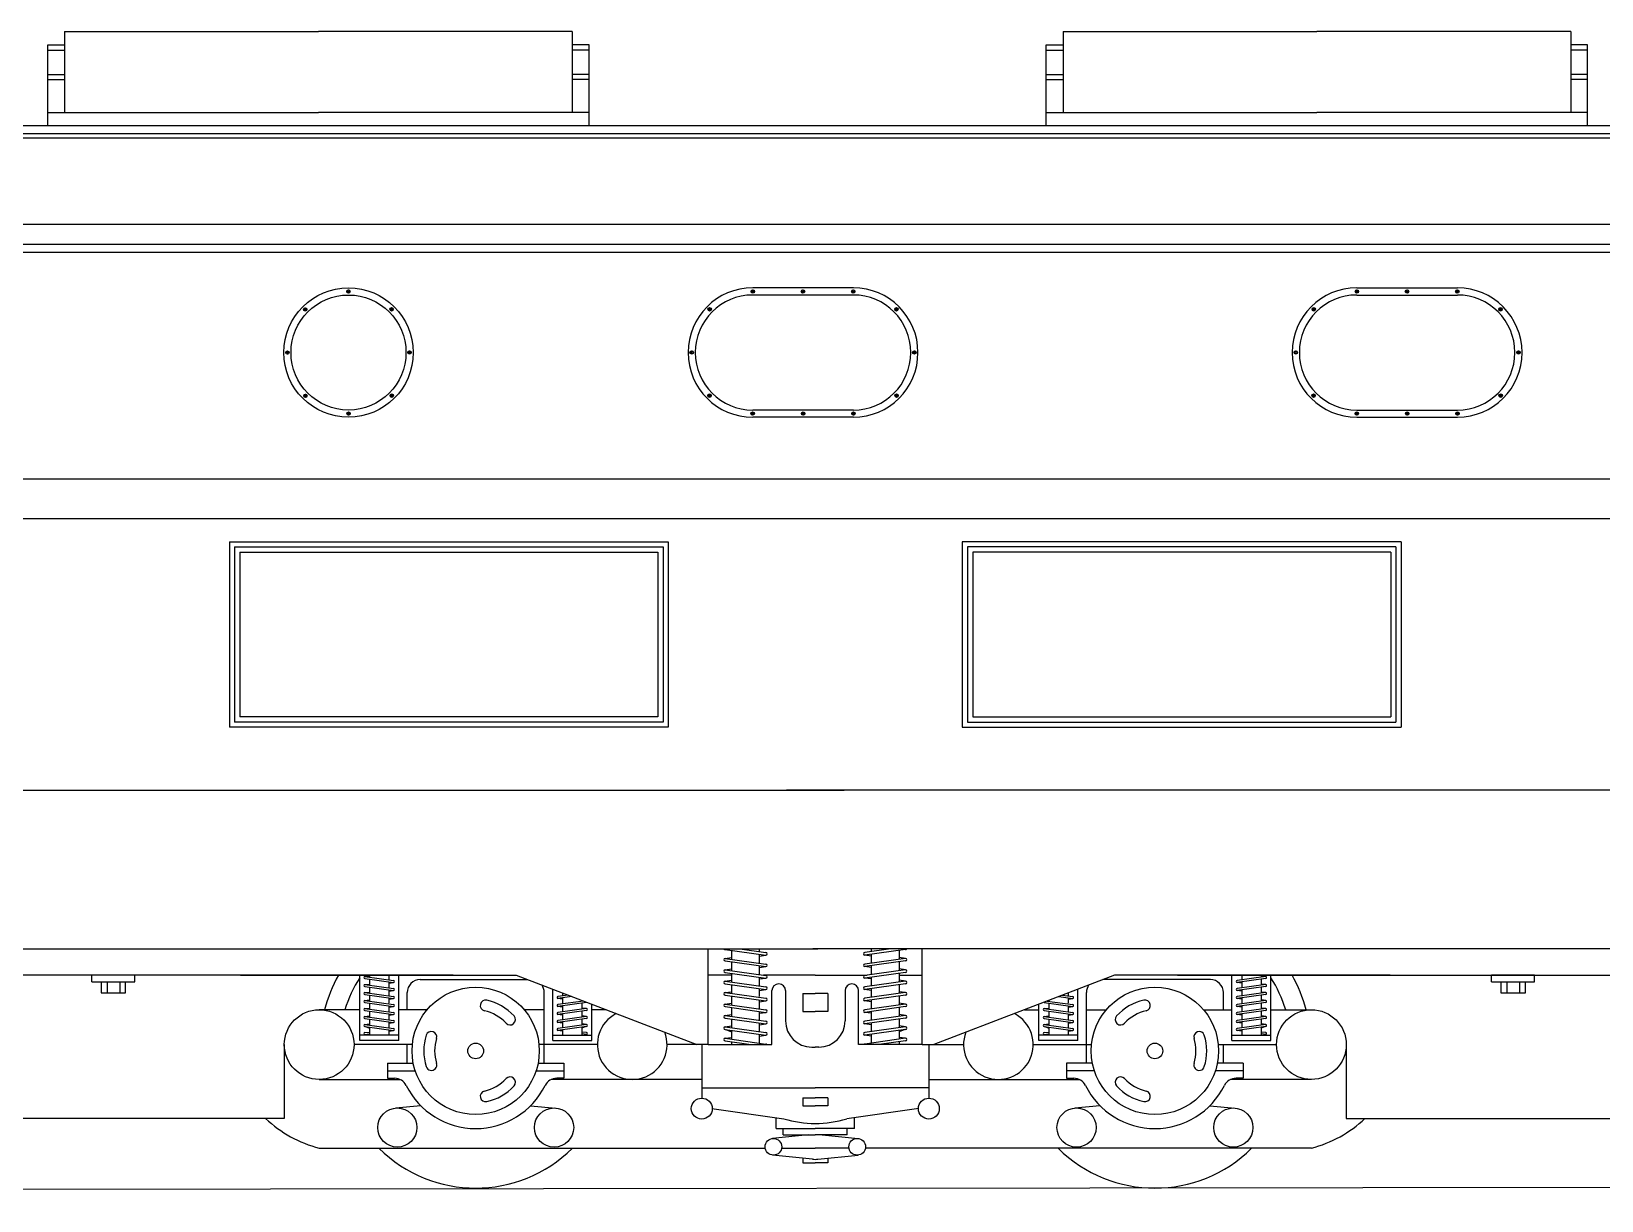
# Model space of a CAD drawing. Header units: millimetres. Extents: x 0 to 57649, y 0 to 15748.
# Drawn here: x 22431 to 26019, y 8422 to 11092 of the extents above; entities that cross this region are included whole.
import ezdxf

# ---------------------------------------------------------------- set-up
doc = ezdxf.new("R2010")
doc.units = ezdxf.units.MM
doc.layers.add('cienka', color=1, linetype='Continuous')
doc.layers.add('najciensza', color=254, linetype='Continuous')

msp = doc.modelspace()

# ---------------------------------------------------------------- linework, layer by layer
at = {"layer": 'cienka', "linetype": 'Continuous'}
msp.add_line((1499.5, 8421.9), (56770.6, 8490.9), dxfattribs=at)
at = {"layer": 'najciensza'}
for p, q in [((22507.3, 11091.5), (23087.2, 11091.5)), ((22507.3, 11091.5), (22507.3, 10906.3)), ((23667, 11091.5), (23087.2, 11091.5)), ((23667, 11091.5), (23667, 10906.3)), ((24788.5, 11091.5), (25368.4, 11091.5)), ((24788.5, 11091.5), (24788.5, 10906.3)), ((25948.2, 11091.5), (25368.4, 11091.5)), ((25948.2, 11091.5), (25948.2, 10906.3)), ((22468.8, 11060.6), (22507.3, 11060.6)), ((22468.8, 10876.5), (22468.8, 11060.6)), ((22468.8, 11048.7), (22507.3, 11048.7)), ((23705.5, 11060.6), (23667, 11060.6)), ((23705.5, 11048.7), (23667, 11048.7)), ((23705.5, 10876.5), (23705.5, 11060.6)), ((24750, 11060.6), (24788.5, 11060.6)), ((24750, 10876.5), (24750, 11060.6)), ((24750, 11048.7), (24788.5, 11048.7)), ((25986.7, 11060.6), (25948.2, 11060.6)), ((25986.7, 11048.7), (25948.2, 11048.7)), ((25986.7, 10876.5), (25986.7, 11060.6)), ((22468.8, 10993.4), (22507.3, 10993.4)), ((22468.8, 10981.4), (22507.3, 10981.4)), ((23705.5, 10993.4), (23667, 10993.4)), ((23705.5, 10981.4), (23667, 10981.4)), ((24750, 10993.4), (24788.5, 10993.4)), ((24750, 10981.4), (24788.5, 10981.4)), ((25986.7, 10993.4), (25948.2, 10993.4)), ((25986.7, 10981.4), (25948.2, 10981.4)), ((22468.8, 10906.3), (23087.2, 10906.3)), ((23705.5, 10906.3), (23087.2, 10906.3)), ((24750, 10906.3), (25368.4, 10906.3)), ((25986.7, 10906.3), (25368.4, 10906.3)), ((19560.4, 10876.5), (28895.1, 10876.5)), ((19507.7, 10848.4), (28947.8, 10848.4)), ((19561.5, 10858.6), (28894, 10858.6)), ((20579.4, 10651.5), (27876.1, 10651.5)), ((20617.9, 10587.7), (27837.6, 10587.7)), ((20625.3, 10605.6), (27830.2, 10605.6)), ((23154.2, 10498.6), (23155.7, 10499.4)), ((23154.2, 10496.9), (23154.2, 10498.6)), ((23155.7, 10496.1), (23154.2, 10496.9)), ((23155.7, 10499.4), (23157.1, 10498.6)), ((23157.1, 10496.9), (23155.7, 10496.1)), ((23157.1, 10498.6), (23157.1, 10496.9)), ((24079.6, 10499.4), (24078.1, 10498.6)), ((24078.1, 10498.6), (24078.1, 10496.9)), ((24078.1, 10496.9), (24079.6, 10496.1)), ((24309.2, 10506), (24079.4, 10506)), ((24309.2, 10489.6), (24079.4, 10489.6)), ((24081, 10498.6), (24079.6, 10499.4)), ((24079.6, 10496.1), (24081, 10496.9)), ((24081, 10496.9), (24081, 10498.6)), ((24192.6, 10498.6), (24194.1, 10499.4)), ((24192.6, 10496.9), (24192.6, 10498.6)), ((24194.1, 10496.1), (24192.6, 10496.9)), ((24194.1, 10499.4), (24195.5, 10498.6)), ((24195.5, 10496.9), (24194.1, 10496.1)), ((24195.5, 10498.6), (24195.5, 10496.9)), ((24307.5, 10498.6), (24308.9, 10499.4)), ((24307.5, 10496.9), (24307.5, 10498.6)), ((24308.9, 10496.1), (24307.5, 10496.9)), ((24308.9, 10499.4), (24310.4, 10498.6)), ((24310.4, 10496.9), (24308.9, 10496.1)), ((24310.4, 10498.6), (24310.4, 10496.9)), ((25459.6, 10499.4), (25458.2, 10498.6)), ((25458.2, 10498.6), (25458.2, 10496.9)), ((25458.2, 10496.9), (25459.6, 10496.1)), ((25459.4, 10506), (25689.2, 10506)), ((25459.4, 10489.6), (25689.2, 10489.6)), ((25461.1, 10498.6), (25459.6, 10499.4)), ((25459.6, 10496.1), (25461.1, 10496.9)), ((25461.1, 10496.9), (25461.1, 10498.6)), ((25572.7, 10498.6), (25574.1, 10499.4)), ((25572.7, 10496.9), (25572.7, 10498.6)), ((25574.1, 10496.1), (25572.7, 10496.9)), ((25574.1, 10499.4), (25575.6, 10498.6)), ((25575.6, 10496.9), (25574.1, 10496.1)), ((25575.6, 10498.6), (25575.6, 10496.9)), ((25687.5, 10498.6), (25689, 10499.4)), ((25687.5, 10496.9), (25687.5, 10498.6)), ((25689, 10496.1), (25687.5, 10496.9)), ((25689, 10499.4), (25690.4, 10498.6)), ((25690.4, 10496.9), (25689, 10496.1)), ((25690.4, 10498.6), (25690.4, 10496.9)), ((23055.5, 10456.3), (23055.9, 10457.9)), ((23056.7, 10455.1), (23055.5, 10456.3)), ((23055.9, 10457.9), (23057.5, 10458.4)), ((23058.3, 10455.6), (23056.7, 10455.1)), ((23057.5, 10458.4), (23058.7, 10457.2)), ((23058.7, 10457.2), (23058.3, 10455.6)), ((23252.7, 10457.5), (23253.9, 10458.7)), ((23253.2, 10455.9), (23252.7, 10457.5)), ((23254.8, 10455.4), (23253.2, 10455.9)), ((23253.9, 10458.7), (23255.5, 10458.2)), ((23256, 10456.6), (23254.8, 10455.4)), ((23255.5, 10458.2), (23256, 10456.6)), ((23979.7, 10458.2), (23979.3, 10456.6)), ((23979.3, 10456.6), (23980.5, 10455.4)), ((23981.3, 10458.7), (23979.7, 10458.2)), ((23980.5, 10455.4), (23982.1, 10455.9)), ((23982.5, 10457.5), (23981.3, 10458.7)), ((23982.1, 10455.9), (23982.5, 10457.5)), ((24406, 10457.5), (24407.2, 10458.7)), ((24406.5, 10455.9), (24406, 10457.5)), ((24408.1, 10455.4), (24406.5, 10455.9)), ((24407.2, 10458.7), (24408.8, 10458.2)), ((24409.3, 10456.6), (24408.1, 10455.4)), ((24408.8, 10458.2), (24409.3, 10456.6)), ((25359.8, 10458.2), (25359.3, 10456.6)), ((25359.3, 10456.6), (25360.5, 10455.4)), ((25361.4, 10458.7), (25359.8, 10458.2)), ((25360.5, 10455.4), (25362.1, 10455.9)), ((25362.6, 10457.5), (25361.4, 10458.7)), ((25362.1, 10455.9), (25362.6, 10457.5)), ((25786.1, 10457.5), (25787.3, 10458.7)), ((25786.5, 10455.9), (25786.1, 10457.5)), ((25788.1, 10455.4), (25786.5, 10455.9)), ((25787.3, 10458.7), (25788.9, 10458.2)), ((25789.3, 10456.6), (25788.1, 10455.4)), ((25788.9, 10458.2), (25789.3, 10456.6)), ((23014.7, 10358.1), (23015.5, 10359.5)), ((23015.5, 10356.6), (23014.7, 10358.1)), ((23015.5, 10359.5), (23017.2, 10359.5)), ((23017.2, 10356.6), (23015.5, 10356.6)), ((23017.2, 10359.5), (23018.1, 10358.1)), ((23018.1, 10358.1), (23017.2, 10356.6)), ((23293.7, 10358.5), (23294.5, 10359.9)), ((23294.5, 10357), (23293.7, 10358.5)), ((23294.5, 10359.9), (23296.2, 10359.9)), ((23296.2, 10357), (23294.5, 10357)), ((23296.2, 10359.9), (23297, 10358.5)), ((23297, 10358.5), (23296.2, 10357)), ((23939.1, 10359.9), (23938.2, 10358.5)), ((23938.2, 10358.5), (23939.1, 10357)), ((23940.7, 10359.9), (23939.1, 10359.9)), ((23939.1, 10357), (23940.7, 10357)), ((23941.6, 10358.5), (23940.7, 10359.9)), ((23940.7, 10357), (23941.6, 10358.5)), ((24447, 10358.5), (24447.8, 10359.9)), ((24447.8, 10357), (24447, 10358.5)), ((24447.8, 10359.9), (24449.5, 10359.9)), ((24449.5, 10357), (24447.8, 10357)), ((24449.5, 10359.9), (24450.3, 10358.5)), ((24450.3, 10358.5), (24449.5, 10357)), ((25319.1, 10359.9), (25318.3, 10358.5)), ((25318.3, 10358.5), (25319.1, 10357)), ((25320.8, 10359.9), (25319.1, 10359.9)), ((25319.1, 10357), (25320.8, 10357)), ((25321.6, 10358.5), (25320.8, 10359.9)), ((25320.8, 10357), (25321.6, 10358.5)), ((25827, 10358.5), (25827.9, 10359.9)), ((25827.9, 10357), (25827, 10358.5)), ((25827.9, 10359.9), (25829.5, 10359.9)), ((25829.5, 10357), (25827.9, 10357)), ((25829.5, 10359.9), (25830.4, 10358.5)), ((25830.4, 10358.5), (25829.5, 10357)), ((23055.8, 10259.9), (23056.9, 10261.1)), ((23056.2, 10258.3), (23055.8, 10259.9)), ((23056.9, 10261.1), (23058.6, 10260.7)), ((23059, 10259.1), (23057.8, 10257.9)), ((23058.6, 10260.7), (23059, 10259.1)), ((23253, 10259.4), (23253.5, 10261)), ((23254.2, 10258.2), (23253, 10259.4)), ((23253.5, 10261), (23255.1, 10261.4)), ((23255.1, 10261.4), (23256.3, 10260.2)), ((23256.3, 10260.2), (23255.8, 10258.6)), ((23980.2, 10261.4), (23979, 10260.2)), ((23979, 10260.2), (23979.4, 10258.6)), ((23981.8, 10261), (23980.2, 10261.4)), ((23981, 10258.2), (23982.2, 10259.4)), ((23982.2, 10259.4), (23981.8, 10261)), ((24406.3, 10259.4), (24406.7, 10261)), ((24407.5, 10258.2), (24406.3, 10259.4)), ((24406.7, 10261), (24408.4, 10261.4)), ((24408.4, 10261.4), (24409.5, 10260.2)), ((24409.5, 10260.2), (24409.1, 10258.6)), ((25360.2, 10261.4), (25359, 10260.2)), ((25359, 10260.2), (25359.5, 10258.6)), ((25361.8, 10261), (25360.2, 10261.4)), ((25361.1, 10258.2), (25362.3, 10259.4)), ((25362.3, 10259.4), (25361.8, 10261)), ((25786.4, 10259.4), (25786.8, 10261)), ((25787.5, 10258.2), (25786.4, 10259.4)), ((25786.8, 10261), (25788.4, 10261.4)), ((25788.4, 10261.4), (25789.6, 10260.2)), ((25789.6, 10260.2), (25789.2, 10258.6)), ((23057.8, 10257.9), (23056.2, 10258.3)), ((23255.8, 10258.6), (23254.2, 10258.2)), ((23979.4, 10258.6), (23981, 10258.2)), ((24309.2, 10227), (24079.4, 10227)), ((24409.1, 10258.6), (24407.5, 10258.2)), ((25359.5, 10258.6), (25361.1, 10258.2)), ((25459.4, 10227), (25689.2, 10227)), ((25789.2, 10258.6), (25787.5, 10258.2)), ((23154.6, 10219.6), (23156.1, 10220.5)), ((23154.6, 10217.9), (23154.6, 10219.6)), ((23156.1, 10217.1), (23154.6, 10217.9)), ((23156.1, 10220.5), (23157.5, 10219.6)), ((23157.5, 10217.9), (23156.1, 10217.1)), ((23157.5, 10219.6), (23157.5, 10217.9)), ((24079.2, 10220.5), (24077.7, 10219.6)), ((24077.7, 10219.6), (24077.7, 10217.9)), ((24077.7, 10217.9), (24079.2, 10217.1)), ((24080.6, 10219.6), (24079.2, 10220.5)), ((24079.2, 10217.1), (24080.6, 10217.9)), ((24309.2, 10210.6), (24079.4, 10210.6)), ((24080.6, 10217.9), (24080.6, 10219.6)), ((24193, 10219.6), (24194.5, 10220.5)), ((24193, 10217.9), (24193, 10219.6)), ((24194.5, 10217.1), (24193, 10217.9)), ((24194.5, 10220.5), (24195.9, 10219.6)), ((24195.9, 10217.9), (24194.5, 10217.1)), ((24195.9, 10219.6), (24195.9, 10217.9)), ((24307.9, 10219.6), (24309.4, 10220.5)), ((24307.9, 10217.9), (24307.9, 10219.6)), ((24309.4, 10217.1), (24307.9, 10217.9)), ((24309.4, 10220.5), (24310.8, 10219.6)), ((24310.8, 10217.9), (24309.4, 10217.1)), ((24310.8, 10219.6), (24310.8, 10217.9)), ((25459.2, 10220.5), (25457.8, 10219.6)), ((25457.8, 10219.6), (25457.8, 10217.9)), ((25457.8, 10217.9), (25459.2, 10217.1)), ((25460.7, 10219.6), (25459.2, 10220.5)), ((25459.2, 10217.1), (25460.7, 10217.9)), ((25459.4, 10210.6), (25689.2, 10210.6)), ((25460.7, 10217.9), (25460.7, 10219.6)), ((25573.1, 10219.6), (25574.5, 10220.5)), ((25573.1, 10217.9), (25573.1, 10219.6)), ((25574.5, 10217.1), (25573.1, 10217.9)), ((25574.5, 10220.5), (25576, 10219.6)), ((25576, 10217.9), (25574.5, 10217.1)), ((25576, 10219.6), (25576, 10217.9)), ((25688, 10219.6), (25689.4, 10220.5)), ((25688, 10217.9), (25688, 10219.6)), ((25689.4, 10217.1), (25688, 10217.9)), ((25689.4, 10220.5), (25690.9, 10219.6)), ((25690.9, 10217.9), (25689.4, 10217.1)), ((25690.9, 10219.6), (25690.9, 10217.9)), ((20961.3, 10069.9), (27483.3, 10069.9)), ((20994.7, 9979.3), (27449.9, 9979.3)), ((22883.9, 9926.4), (23886.5, 9926.4)), ((22883.9, 9926.4), (22883.9, 9502.5)), ((23886.5, 9926.4), (23886.5, 9502.5)), ((25560.7, 9926.4), (24558, 9926.4)), ((24558, 9926.4), (24558, 9502.5)), ((25560.7, 9926.4), (25560.7, 9502.5)), ((23886.5, 9502.5), (22883.9, 9502.5)), ((24558, 9502.5), (25560.7, 9502.5)), ((19938.4, 9359), (24288.2, 9359)), ((28506.2, 9359), (24156.4, 9359)), ((20387.8, 8996.4), (24227.8, 8996.4)), ((23977.9, 8778.1), (23977.9, 8996.4)), ((24016, 8995.1), (24109.2, 8982.1)), ((24016, 8975), (24030.9, 8977.1)), ((24016, 8975), (24109.2, 8962)), ((24016, 8969.1), (24109.2, 8956)), ((24030.9, 8993.1), (24030.9, 8972.9)), ((24050, 8996.4), (24109.2, 8988.1)), ((24094.4, 8996.4), (24094.4, 8990.1)), ((24094.4, 8984.2), (24094.4, 8964.1)), ((24094.4, 8980), (24109.2, 8982.1)), ((28519, 8996.4), (24216.8, 8996.4)), ((24394.5, 8996.4), (24335.3, 8988.1)), ((24428.6, 8995.1), (24335.3, 8982.1)), ((24350.1, 8980), (24335.3, 8982.1)), ((24428.6, 8975), (24335.3, 8962)), ((24428.6, 8969.1), (24335.3, 8956)), ((24350.1, 8996.4), (24350.1, 8990.1)), ((24350.1, 8984.2), (24350.1, 8964.1)), ((24413.7, 8993.1), (24413.7, 8972.9)), ((24428.6, 8975), (24413.7, 8977.1)), ((24466.7, 8778.1), (24466.7, 8996.4)), ((23395, 8936.7), (21744.2, 8936.7)), ((22668, 8936.7), (22569.7, 8936.7)), ((22569.7, 8921.5), (22569.7, 8936.7)), ((22668, 8921.5), (22668, 8936.7)), ((22909.3, 8936.7), (23538.8, 8936.7)), ((23181.5, 8787.3), (23181.5, 8936.7)), ((23193.3, 8933.2), (23203.7, 8934.7)), ((23193.3, 8933.2), (23258.6, 8924.1)), ((23203.7, 8936.7), (23203.7, 8931.7)), ((23248.2, 8936.7), (23248.2, 8925.5)), ((23270.5, 8787.3), (23270.5, 8936.7)), ((23538.8, 8936.7), (23951.6, 8778.1)), ((24030.9, 8936.7), (23977.9, 8936.7)), ((24016, 8948.9), (24030.9, 8951)), ((24016, 8948.9), (24109.2, 8935.9)), ((24016, 8943), (24109.2, 8929.9)), ((24030.9, 8967), (24030.9, 8946.9)), ((24030.9, 8940.9), (24030.9, 8920.8)), ((24094.4, 8958.1), (24094.4, 8938)), ((24094.4, 8954), (24109.2, 8956)), ((24094.4, 8932), (24094.4, 8911.9)), ((24222.3, 8936.7), (24103.8, 8936.7)), ((24222.3, 8936.7), (24340.8, 8936.7)), ((24350.1, 8954), (24335.3, 8956)), ((24428.6, 8948.9), (24335.3, 8935.9)), ((24428.6, 8943), (24335.3, 8929.9)), ((24350.1, 8958.1), (24350.1, 8938)), ((24350.1, 8932), (24350.1, 8911.9)), ((24413.7, 8967), (24413.7, 8946.9)), ((24428.6, 8948.9), (24413.7, 8951)), ((24413.7, 8940.9), (24413.7, 8920.8)), ((24413.7, 8936.7), (24466.7, 8936.7)), ((24905.8, 8936.7), (24493, 8778.1)), ((25535.3, 8936.7), (24905.8, 8936.7)), ((25049.6, 8936.7), (26700.4, 8936.7)), ((25174.1, 8787.3), (25174.1, 8936.7)), ((25251.3, 8933.2), (25186, 8924.1)), ((25196.4, 8936.7), (25196.4, 8925.5)), ((25240.8, 8936.7), (25240.8, 8931.7)), ((25251.3, 8933.2), (25240.8, 8934.7)), ((25263.1, 8787.3), (25263.1, 8936.7)), ((25865.6, 8936.7), (25767.2, 8936.7)), ((25767.2, 8921.5), (25767.2, 8936.7)), ((25865.6, 8921.5), (25865.6, 8936.7)), ((22569.7, 8921.5), (22668, 8921.5)), ((22590.8, 8921.5), (22590.8, 8895.9)), ((22604.4, 8921.5), (22604.4, 8895.9)), ((22633.3, 8921.5), (22633.3, 8895.9)), ((22646.8, 8895.9), (22646.8, 8921.5)), ((23193.3, 8929), (23258.6, 8919.9)), ((23193.3, 8914.9), (23203.7, 8916.4)), ((23193.3, 8914.9), (23258.6, 8905.8)), ((23193.3, 8910.8), (23258.6, 8901.6)), ((23193.3, 8896.7), (23203.7, 8898.1)), ((23193.3, 8896.7), (23258.6, 8887.5)), ((23203.7, 8927.6), (23203.7, 8913.5)), ((23203.7, 8909.3), (23203.7, 8895.2)), ((23248.2, 8921.3), (23248.2, 8907.3)), ((23248.2, 8918.4), (23258.6, 8919.9)), ((23248.2, 8903.1), (23248.2, 8889)), ((23248.2, 8900.2), (23258.6, 8901.6)), ((23289.9, 8857.7), (23289.9, 8896.7)), ((23319.7, 8926.5), (23565.2, 8926.5)), ((23603, 8735.9), (23603, 8896.7)), ((23622.4, 8787.3), (23622.4, 8904.5)), ((23644.6, 8896), (23644.6, 8889)), ((24016, 8922.9), (24030.9, 8924.9)), ((24016, 8922.9), (24109.2, 8909.8)), ((24016, 8916.9), (24109.2, 8903.9)), ((24016, 8896.8), (24030.9, 8898.9)), ((24016, 8896.8), (24109.2, 8883.7)), ((24030.9, 8914.8), (24030.9, 8894.7)), ((24094.4, 8927.9), (24109.2, 8929.9)), ((24094.4, 8905.9), (24094.4, 8888)), ((24094.4, 8901.8), (24109.2, 8903.9)), ((24123.2, 8778.1), (24123.2, 8901.2)), ((24154.3, 8901.2), (24154.3, 8832.1)), ((24290.3, 8901.2), (24290.3, 8832.1)), ((24321.3, 8778.1), (24321.3, 8901.2)), ((24350.1, 8927.9), (24335.3, 8929.9)), ((24428.6, 8922.9), (24335.3, 8909.8)), ((24428.6, 8916.9), (24335.3, 8903.9)), ((24350.1, 8901.8), (24335.3, 8903.9)), ((24428.6, 8896.8), (24335.3, 8883.7)), ((24350.1, 8905.9), (24350.1, 8888)), ((24428.6, 8922.9), (24413.7, 8924.9)), ((24413.7, 8914.8), (24413.7, 8894.7)), ((24428.6, 8896.8), (24413.7, 8898.9)), ((24799.9, 8896), (24799.9, 8889)), ((24822.2, 8787.3), (24822.2, 8904.5)), ((24841.6, 8735.9), (24841.6, 8896.7)), ((25124.8, 8926.5), (24879.4, 8926.5)), ((25154.7, 8857.7), (25154.7, 8896.7)), ((25251.3, 8929), (25186, 8919.9)), ((25196.4, 8918.4), (25186, 8919.9)), ((25251.3, 8914.9), (25186, 8905.8)), ((25251.3, 8910.8), (25186, 8901.6)), ((25196.4, 8900.2), (25186, 8901.6)), ((25251.3, 8896.7), (25186, 8887.5)), ((25196.4, 8921.3), (25196.4, 8907.3)), ((25196.4, 8903.1), (25196.4, 8889)), ((25240.8, 8927.6), (25240.8, 8913.5)), ((25251.3, 8914.9), (25240.8, 8916.4)), ((25240.8, 8909.3), (25240.8, 8895.2)), ((25251.3, 8896.7), (25240.8, 8898.1)), ((25767.2, 8921.5), (25865.6, 8921.5)), ((25788.4, 8921.5), (25788.4, 8895.9)), ((25802, 8921.5), (25802, 8895.9)), ((25830.9, 8921.5), (25830.9, 8895.9)), ((25844.4, 8895.9), (25844.4, 8921.5)), ((22590.8, 8895.9), (22646.8, 8895.9)), ((23193.3, 8892.5), (23258.6, 8883.4)), ((23193.3, 8878.4), (23203.7, 8879.9)), ((23193.3, 8878.4), (23258.6, 8869.3)), ((23193.3, 8874.2), (23258.6, 8865.1)), ((23193.3, 8860.2), (23203.7, 8861.6)), ((23193.3, 8860.2), (23258.6, 8851)), ((23203.7, 8891), (23203.7, 8877)), ((23203.7, 8872.8), (23203.7, 8858.7)), ((23248.2, 8884.8), (23248.2, 8872.3)), ((23248.2, 8881.9), (23258.6, 8883.4)), ((23248.2, 8866.6), (23248.2, 8852.5)), ((23248.2, 8863.7), (23258.6, 8865.1)), ((23658, 8890.9), (23634.3, 8887.5)), ((23666, 8887.8), (23634.3, 8883.4)), ((23644.6, 8881.9), (23634.3, 8883.4)), ((23692.8, 8877.5), (23634.3, 8869.3)), ((23699.5, 8874.2), (23634.3, 8865.1)), ((23644.6, 8863.7), (23634.3, 8865.1)), ((23699.5, 8860.2), (23634.3, 8851)), ((23644.6, 8884.8), (23644.6, 8872.3)), ((23644.6, 8866.6), (23644.6, 8852.5)), ((23689.1, 8878.9), (23689.1, 8877)), ((23689.1, 8872.8), (23689.1, 8858.7)), ((23699.5, 8860.2), (23689.1, 8861.6)), ((23711.4, 8787.3), (23711.4, 8870.4)), ((24016, 8890.8), (24109.2, 8877.8)), ((24016, 8870.7), (24030.9, 8872.8)), ((24016, 8870.7), (24109.2, 8857.7)), ((24016, 8864.7), (24109.2, 8851.7)), ((24030.9, 8888.7), (24030.9, 8868.6)), ((24030.9, 8862.6), (24030.9, 8842.5)), ((24094.4, 8879.8), (24094.4, 8859.7)), ((24094.4, 8875.7), (24109.2, 8877.8)), ((24193.6, 8894.5), (24222.3, 8894.5)), ((24193.6, 8894.5), (24193.6, 8853.8)), ((24251, 8894.5), (24222.3, 8894.5)), ((24251, 8894.5), (24251, 8853.8)), ((24428.6, 8890.8), (24335.3, 8877.8)), ((24350.1, 8875.7), (24335.3, 8877.8)), ((24428.6, 8870.7), (24335.3, 8857.7)), ((24428.6, 8864.7), (24335.3, 8851.7)), ((24350.1, 8879.8), (24350.1, 8859.7)), ((24413.7, 8888.7), (24413.7, 8868.6)), ((24428.6, 8870.7), (24413.7, 8872.8)), ((24413.7, 8862.6), (24413.7, 8842.5)), ((24733.2, 8787.3), (24733.2, 8870.4)), ((24745, 8874.2), (24810.3, 8865.1)), ((24745, 8860.2), (24755.5, 8861.6)), ((24745, 8860.2), (24810.3, 8851)), ((24751.7, 8877.5), (24810.3, 8869.3)), ((24755.5, 8878.9), (24755.5, 8877)), ((24755.5, 8872.8), (24755.5, 8858.7)), ((24778.6, 8887.8), (24810.3, 8883.4)), ((24786.6, 8890.9), (24810.3, 8887.5)), ((24799.9, 8884.8), (24799.9, 8872.3)), ((24799.9, 8881.9), (24810.3, 8883.4)), ((24799.9, 8866.6), (24799.9, 8852.5)), ((24799.9, 8863.7), (24810.3, 8865.1)), ((25251.3, 8892.5), (25186, 8883.4)), ((25196.4, 8881.9), (25186, 8883.4)), ((25251.3, 8878.4), (25186, 8869.3)), ((25251.3, 8874.2), (25186, 8865.1)), ((25196.4, 8863.7), (25186, 8865.1)), ((25251.3, 8860.2), (25186, 8851)), ((25196.4, 8884.8), (25196.4, 8872.3)), ((25196.4, 8866.6), (25196.4, 8852.5)), ((25240.8, 8891), (25240.8, 8877)), ((25251.3, 8878.4), (25240.8, 8879.9)), ((25240.8, 8872.8), (25240.8, 8858.7)), ((25251.3, 8860.2), (25240.8, 8861.6)), ((25788.4, 8895.9), (25844.4, 8895.9)), ((23181.5, 8857.7), (23088.9, 8857.7)), ((23193.3, 8856), (23258.6, 8846.9)), ((23193.3, 8841.9), (23203.7, 8843.4)), ((23193.3, 8841.9), (23258.6, 8832.8)), ((23193.3, 8837.7), (23258.6, 8828.6)), ((23193.3, 8823.6), (23203.7, 8825.1)), ((23203.7, 8854.5), (23203.7, 8840.4)), ((23203.7, 8836.3), (23203.7, 8822.2)), ((23248.2, 8848.3), (23248.2, 8834.2)), ((23248.2, 8845.4), (23258.6, 8846.9)), ((23248.2, 8830), (23248.2, 8816)), ((23248.2, 8827.1), (23258.6, 8828.6)), ((23335.6, 8857.7), (23270.5, 8857.7)), ((23603, 8857.7), (23557.3, 8857.7)), ((23699.5, 8856), (23634.3, 8846.9)), ((23644.6, 8845.4), (23634.3, 8846.9)), ((23699.5, 8841.9), (23634.3, 8832.8)), ((23699.5, 8837.7), (23634.3, 8828.6)), ((23644.6, 8827.1), (23634.3, 8828.6)), ((23644.6, 8848.3), (23644.6, 8834.2)), ((23644.6, 8830), (23644.6, 8816)), ((23689.1, 8854.5), (23689.1, 8840.4)), ((23699.5, 8841.9), (23689.1, 8843.4)), ((23689.1, 8836.3), (23689.1, 8822.2)), ((23699.5, 8823.6), (23689.1, 8825.1)), ((23744.3, 8857.7), (23711.4, 8857.7)), ((24016, 8844.6), (24030.9, 8846.7)), ((24016, 8844.6), (24109.2, 8831.6)), ((24016, 8838.6), (24109.2, 8825.6)), ((24030.9, 8836.6), (24030.9, 8816.5)), ((24094.4, 8853.8), (24094.4, 8833.6)), ((24094.4, 8849.6), (24109.2, 8851.7)), ((24094.4, 8827.7), (24094.4, 8807.6)), ((24094.4, 8823.5), (24109.2, 8825.6)), ((24193.6, 8853.8), (24222.3, 8853.8)), ((24251, 8853.8), (24222.3, 8853.8)), ((24350.1, 8849.6), (24335.3, 8851.7)), ((24428.6, 8844.6), (24335.3, 8831.6)), ((24428.6, 8838.6), (24335.3, 8825.6)), ((24350.1, 8823.5), (24335.3, 8825.6)), ((24350.1, 8853.8), (24350.1, 8833.6)), ((24350.1, 8827.7), (24350.1, 8807.6)), ((24428.6, 8844.6), (24413.7, 8846.7)), ((24413.7, 8836.6), (24413.7, 8816.5)), ((24700.3, 8857.7), (24733.2, 8857.7)), ((24745, 8856), (24810.3, 8846.9)), ((24745, 8841.9), (24755.5, 8843.4)), ((24745, 8841.9), (24810.3, 8832.8)), ((24745, 8837.7), (24810.3, 8828.6)), ((24745, 8823.6), (24755.5, 8825.1)), ((24755.5, 8854.5), (24755.5, 8840.4)), ((24755.5, 8836.3), (24755.5, 8822.2)), ((24799.9, 8848.3), (24799.9, 8834.2)), ((24799.9, 8845.4), (24810.3, 8846.9)), ((24799.9, 8830), (24799.9, 8816)), ((24799.9, 8827.1), (24810.3, 8828.6)), ((24841.6, 8857.7), (24887.3, 8857.7)), ((25109, 8857.7), (25174.1, 8857.7)), ((25251.3, 8856), (25186, 8846.9)), ((25196.4, 8845.4), (25186, 8846.9)), ((25251.3, 8841.9), (25186, 8832.8)), ((25251.3, 8837.7), (25186, 8828.6)), ((25196.4, 8827.1), (25186, 8828.6)), ((25196.4, 8848.3), (25196.4, 8834.2)), ((25196.4, 8830), (25196.4, 8816)), ((25240.8, 8854.5), (25240.8, 8840.4)), ((25251.3, 8841.9), (25240.8, 8843.4)), ((25240.8, 8836.3), (25240.8, 8822.2)), ((25251.3, 8823.6), (25240.8, 8825.1)), ((25263.1, 8857.7), (25355.7, 8857.7)), ((23270.5, 8799.3), (23181.5, 8799.3)), ((23193.3, 8823.6), (23258.6, 8814.5)), ((23193.3, 8819.5), (23258.6, 8810.3)), ((23193.3, 8805.4), (23203.7, 8806.8)), ((23193.3, 8801.2), (23203.7, 8802.7)), ((23194.6, 8819.3), (23203.7, 8815.8)), ((23203.7, 8818), (23203.7, 8799.3)), ((23248.2, 8811.8), (23248.2, 8799.3)), ((23248.2, 8808.9), (23258.6, 8810.3)), ((23622.4, 8799.3), (23711.4, 8799.3)), ((23699.5, 8823.6), (23634.3, 8814.5)), ((23699.5, 8819.5), (23634.3, 8810.3)), ((23644.6, 8808.9), (23634.3, 8810.3)), ((23644.6, 8811.8), (23644.6, 8799.3)), ((23698.3, 8819.3), (23689.1, 8815.8)), ((23689.1, 8818), (23689.1, 8799.3)), ((23699.5, 8805.4), (23689.1, 8806.8)), ((23699.5, 8801.2), (23689.1, 8802.7)), ((24016, 8818.5), (24030.9, 8820.6)), ((24016, 8818.5), (24109.2, 8805.5)), ((24016, 8812.6), (24109.2, 8799.5)), ((24016, 8792.5), (24030.9, 8794.5)), ((24016, 8792.5), (24109.2, 8779.4)), ((24017.8, 8812.3), (24030.9, 8807.3)), ((24017.8, 8812.3), (24030.9, 8807.3)), ((24030.9, 8810.5), (24030.9, 8790.4)), ((24094.4, 8801.6), (24094.4, 8781.5)), ((24094.4, 8797.5), (24109.2, 8799.5)), ((24428.6, 8818.5), (24335.3, 8805.5)), ((24428.6, 8812.6), (24335.3, 8799.5)), ((24350.1, 8797.5), (24335.3, 8799.5)), ((24428.6, 8792.5), (24335.3, 8779.4)), ((24350.1, 8801.6), (24350.1, 8781.5)), ((24428.6, 8818.5), (24413.7, 8820.6)), ((24426.8, 8812.3), (24413.7, 8807.3)), ((24426.8, 8812.3), (24413.7, 8807.3)), ((24413.7, 8810.5), (24413.7, 8790.4)), ((24428.6, 8792.5), (24413.7, 8794.5)), ((24822.2, 8799.3), (24733.2, 8799.3)), ((24745, 8823.6), (24810.3, 8814.5)), ((24745, 8819.5), (24810.3, 8810.3)), ((24745, 8805.4), (24755.5, 8806.8)), ((24745, 8801.2), (24755.5, 8802.7)), ((24746.3, 8819.3), (24755.5, 8815.8)), ((24755.5, 8818), (24755.5, 8799.3)), ((24799.9, 8811.8), (24799.9, 8799.3)), ((24799.9, 8808.9), (24810.3, 8810.3)), ((25174.1, 8799.3), (25263.1, 8799.3)), ((25251.3, 8823.6), (25186, 8814.5)), ((25251.3, 8819.5), (25186, 8810.3)), ((25196.4, 8808.9), (25186, 8810.3)), ((25196.4, 8811.8), (25196.4, 8799.3)), ((25250, 8819.3), (25240.8, 8815.8)), ((25240.8, 8818), (25240.8, 8799.3)), ((25251.3, 8805.4), (25240.8, 8806.8)), ((25251.3, 8801.2), (25240.8, 8802.7)), ((23009.2, 8778.1), (23009.2, 8609.2)), ((23301.7, 8778.1), (23168.5, 8778.1)), ((23270.5, 8787.3), (23181.5, 8787.3)), ((23289.9, 8735.9), (23289.9, 8778.1)), ((23724.3, 8778.1), (23591.1, 8778.1)), ((23622.4, 8787.3), (23711.4, 8787.3)), ((23962.9, 8778.1), (23883.6, 8778.1)), ((23962.9, 8778.1), (23962.9, 8655.8)), ((23977.9, 8778.1), (23962.9, 8778.1)), ((23977.9, 8778.1), (24123.2, 8778.1)), ((24016, 8786.5), (24076.1, 8778.1)), ((24030.9, 8784.4), (24030.9, 8778.1)), ((24214, 8772.4), (24222.3, 8772.4)), ((24230.6, 8772.4), (24222.3, 8772.4)), ((24466.7, 8778.1), (24321.3, 8778.1)), ((24428.6, 8786.5), (24368.4, 8778.1)), ((24413.7, 8784.4), (24413.7, 8778.1)), ((24466.7, 8778.1), (24481.7, 8778.1)), ((24481.7, 8778.1), (24481.7, 8655.8)), ((24481.7, 8778.1), (24560.9, 8778.1)), ((24720.2, 8778.1), (24853.4, 8778.1)), ((24822.2, 8787.3), (24733.2, 8787.3)), ((25142.9, 8778.1), (25276.1, 8778.1)), ((25154.7, 8735.9), (25154.7, 8778.1)), ((25174.1, 8787.3), (25263.1, 8787.3)), ((25435.4, 8778.1), (25435.4, 8609.2)), ((23244.8, 8735.9), (23303.7, 8735.9)), ((23244.8, 8735.9), (23244.8, 8701.2)), ((23244.8, 8718), (23308.3, 8718)), ((23584.5, 8718), (23648.1, 8718)), ((23589.2, 8735.9), (23648.1, 8735.9)), ((23648.1, 8735.9), (23648.1, 8701.2)), ((24796.5, 8735.9), (24796.5, 8701.2)), ((24855.4, 8735.9), (24796.5, 8735.9)), ((24860, 8718), (24796.5, 8718)), ((25199.8, 8718), (25136.3, 8718)), ((25199.8, 8735.9), (25140.9, 8735.9)), ((25199.8, 8735.9), (25199.8, 8701.2)), ((23088.9, 8698.4), (23273.6, 8698.4)), ((23244.8, 8701.2), (23261, 8701.2)), ((23962.9, 8698.4), (23619.2, 8698.4)), ((23648.1, 8701.2), (23631.8, 8701.2)), ((24481.7, 8698.4), (24825.4, 8698.4)), ((24796.5, 8701.2), (24812.8, 8701.2)), ((25355.7, 8698.4), (25170.9, 8698.4)), ((25199.8, 8701.2), (25183.5, 8701.2)), ((23962.9, 8679.4), (24222.3, 8679.4)), ((24193.6, 8656.5), (24193.6, 8638.6)), ((24193.6, 8656.5), (24222.3, 8656.5)), ((24481.7, 8679.4), (24222.3, 8679.4)), ((24251, 8656.5), (24222.3, 8656.5)), ((24251, 8656.5), (24251, 8638.6)), ((23009.2, 8609.2), (22273.7, 8609.2)), ((23320.8, 8638.6), (23263.2, 8633.2)), ((23572, 8638.6), (23629.6, 8633.2)), ((23986, 8632.3), (24150.4, 8608.9)), ((24132.8, 8586.1), (24132.8, 8611.4)), ((24193.6, 8638.6), (24222.3, 8638.6)), ((24251, 8638.6), (24222.3, 8638.6)), ((24458.6, 8632.3), (24294.2, 8608.9)), ((24311.8, 8586.1), (24311.8, 8611.4)), ((24872.5, 8638.6), (24814.9, 8633.2)), ((25123.7, 8638.6), (25181.3, 8633.2)), ((25435.4, 8609.2), (26170.8, 8609.2)), ((24132.8, 8586.1), (24222.3, 8586.1)), ((24149.2, 8572.1), (24149.2, 8586.1)), ((24311.8, 8586.1), (24222.3, 8586.1)), ((24295.4, 8572.1), (24295.4, 8586.1)), ((23088.9, 8541.4), (24107.7, 8541.4)), ((24206.3, 8572.1), (24124.6, 8563.7)), ((24145.3, 8541.4), (24222.3, 8541.4)), ((24149.2, 8572.1), (24222.3, 8572.1)), ((24295.4, 8572.1), (24222.3, 8572.1)), ((24299.2, 8541.4), (24222.3, 8541.4)), ((24238.3, 8572.1), (24320, 8563.7)), ((25355.7, 8541.4), (24336.9, 8541.4)), ((24216.2, 8516.3), (24124.6, 8525.7)), ((24193.6, 8518.6), (24193.6, 8507.9)), ((24193.6, 8507.9), (24222.3, 8507.9)), ((24251, 8507.9), (24222.3, 8507.9)), ((24228.4, 8516.3), (24320, 8525.7)), ((24251, 8518.6), (24251, 8507.9))]:
    msp.add_line(p, q, dxfattribs=at)
at = {"layer": 'najciensza', "ltscale": 0.07}
for p, q in [((22895.8, 9914.5), (23874.6, 9914.5)), ((22895.8, 9914.5), (22895.8, 9514.4)), ((22907.8, 9902.6), (23862.7, 9902.6)), ((22907.8, 9902.6), (22907.8, 9526.3)), ((23862.7, 9902.6), (23862.7, 9526.3)), ((23874.6, 9914.5), (23874.6, 9514.4)), ((25548.7, 9914.5), (24570, 9914.5)), ((24570, 9914.5), (24570, 9514.4)), ((24581.9, 9902.6), (24581.9, 9526.3)), ((25536.8, 9902.6), (24581.9, 9902.6)), ((25536.8, 9902.6), (25536.8, 9526.3)), ((25548.7, 9914.5), (25548.7, 9514.4)), ((23874.6, 9514.4), (22895.8, 9514.4)), ((23862.7, 9526.3), (22907.8, 9526.3)), ((24570, 9514.4), (25548.7, 9514.4)), ((24581.9, 9526.3), (25536.8, 9526.3))]:
    msp.add_line(p, q, dxfattribs=at)
at = {"layer": 'najciensza'}
for centre, radius in [((23155.9, 10358.3), 147.7), ((23155.9, 10358.3), 131.3), ((23155.7, 10497.7), 3.9), ((23155.7, 10497.7), 3.4), ((24079.6, 10497.7), 3.9), ((24079.6, 10497.7), 3.4), ((24194.1, 10497.7), 3.9), ((24194.1, 10497.7), 3.4), ((24308.9, 10497.7), 3.9), ((24308.9, 10497.7), 3.4), ((25459.6, 10497.7), 3.9), ((25459.6, 10497.7), 3.4), ((25574.1, 10497.7), 3.9), ((25574.1, 10497.7), 3.4), ((25689, 10497.7), 3.9), ((25689, 10497.7), 3.4), ((23057.1, 10456.8), 3.9), ((23057.1, 10456.8), 3.4), ((23254.3, 10457), 3.9), ((23254.3, 10457), 3.4), ((23980.9, 10457), 3.9), ((23980.9, 10457), 3.4), ((24407.6, 10457), 3.9), ((24407.6, 10457), 3.4), ((25360.9, 10457), 3.9), ((25360.9, 10457), 3.4), ((25787.7, 10457), 3.9), ((25787.7, 10457), 3.4), ((23016.4, 10358.1), 3.9), ((23016.4, 10358.1), 3.4), ((23295.3, 10358.5), 3.9), ((23295.3, 10358.5), 3.4), ((23939.9, 10358.5), 3.9), ((23939.9, 10358.5), 3.4), ((24448.6, 10358.5), 3.9), ((24448.6, 10358.5), 3.4), ((25319.9, 10358.5), 3.9), ((25319.9, 10358.5), 3.4), ((25828.7, 10358.5), 3.9), ((25828.7, 10358.5), 3.4), ((23057.4, 10259.5), 3.9), ((23057.4, 10259.5), 3.4), ((23254.6, 10259.8), 3.9), ((23254.6, 10259.8), 3.4), ((23980.6, 10259.8), 3.9), ((23980.6, 10259.8), 3.4), ((24407.9, 10259.8), 3.9), ((24407.9, 10259.8), 3.4), ((25360.7, 10259.8), 3.9), ((25360.7, 10259.8), 3.4), ((25788, 10259.8), 3.9), ((25788, 10259.8), 3.4), ((23156.1, 10218.8), 3.9), ((23156.1, 10218.8), 3.4), ((24079.2, 10218.8), 3.9), ((24079.2, 10218.8), 3.4), ((24194.5, 10218.8), 3.9), ((24194.5, 10218.8), 3.4), ((24309.4, 10218.8), 3.9), ((24309.4, 10218.8), 3.4), ((25459.2, 10218.8), 3.9), ((25459.2, 10218.8), 3.4), ((25574.5, 10218.8), 3.9), ((25574.5, 10218.8), 3.4), ((25689.4, 10218.8), 3.9), ((25689.4, 10218.8), 3.4), ((23446.4, 8763.6), 145.4), ((24998.1, 8763.6), 145.4), ((23088.9, 8778.1), 79.6), ((25355.7, 8778.1), 79.6), ((23446.4, 8763.6), 17.9), ((24998.1, 8763.6), 17.9), ((23962.9, 8631.9), 23.9), ((24481.7, 8631.9), 23.9), ((23267.4, 8588.6), 44.8), ((23625.5, 8588.6), 44.8), ((24819.1, 8588.6), 44.8), ((25177.2, 8588.6), 44.8), ((24126.5, 8544.7), 19.1), ((24318, 8544.7), 19.1)]:
    msp.add_circle(centre, radius, dxfattribs=at)
for centre, radius, start, end in [((24079.4, 10358.3), 147.7, 90, 270), ((24079.4, 10358.3), 131.3, 90, 270), ((24309.2, 10358.3), 147.7, 270, 90), ((24309.2, 10358.3), 131.3, 270, 90), ((25459.4, 10358.3), 147.7, 90, 270), ((25459.4, 10358.3), 131.3, 90, 270), ((25689.2, 10358.3), 147.7, 270, 90), ((25689.2, 10358.3), 131.3, 270, 90), ((24016, 8972), 2.98, 90, 270), ((24016, 8972), 2.98, 90, 270), ((24016, 8998.1), 2.98, 216.5241, 270), ((24016, 8998.1), 2.98, 216.5241, 270), ((24109.2, 8985.1), 2.98, 270, 90), ((24335.3, 8985.1), 2.98, 90, 270), ((24428.6, 8998.1), 2.98, 270, 323.4759), ((24428.6, 8998.1), 2.98, 270, 323.4759), ((24428.6, 8972), 2.98, 270, 90), ((24428.6, 8972), 2.98, 270, 90), ((23446.4, 8763.6), 358.1, 151.0967, 164.7604), ((23193.3, 8931.1), 2.09, 90, 270), ((23193.3, 8931.1), 2.09, 90, 270), ((24016, 8946), 2.98, 90, 270), ((24016, 8946), 2.98, 90, 270), ((24109.2, 8959), 2.98, 270, 90), ((24109.2, 8932.9), 2.98, 270, 90), ((24335.3, 8959), 2.98, 90, 270), ((24335.3, 8932.9), 2.98, 90, 270), ((24428.6, 8946), 2.98, 270, 90), ((24428.6, 8946), 2.98, 270, 90), ((25251.3, 8931.1), 2.09, 270, 90), ((25251.3, 8931.1), 2.09, 270, 90), ((24998.1, 8763.6), 358.1, 15.2396, 28.9033), ((23446.4, 8763.6), 313.3, 147.7302, 162.5179), ((23193.3, 8912.8), 2.09, 90, 270), ((23193.3, 8912.8), 2.09, 90, 270), ((23193.3, 8894.6), 2.09, 90, 270), ((23193.3, 8894.6), 2.09, 90, 270), ((23258.6, 8922), 2.09, 270, 90), ((23258.6, 8903.7), 2.09, 270, 90), ((23319.7, 8896.7), 29.8, 90, 180), ((23573.1, 8896.7), 29.8, 0, 35.9102), ((24016, 8919.9), 2.98, 90, 270), ((24016, 8919.9), 2.98, 90, 270), ((24016, 8893.8), 2.98, 90, 270), ((24016, 8893.8), 2.98, 90, 270), ((24109.2, 8906.8), 2.98, 270, 90), ((24138.8, 8901.2), 15.5, 0, 180), ((24305.8, 8901.2), 15.5, 0, 180), ((24335.3, 8906.8), 2.98, 90, 270), ((24428.6, 8919.9), 2.98, 270, 90), ((24428.6, 8919.9), 2.98, 270, 90), ((24428.6, 8893.8), 2.98, 270, 90), ((24428.6, 8893.8), 2.98, 270, 90), ((24871.4, 8896.7), 29.8, 144.0898, 180), ((25124.8, 8896.7), 29.8, 0, 90), ((25186, 8922), 2.09, 90, 270), ((25186, 8903.7), 2.09, 90, 270), ((25251.3, 8912.8), 2.09, 270, 90), ((25251.3, 8912.8), 2.09, 270, 90), ((25251.3, 8894.6), 2.09, 270, 90), ((25251.3, 8894.6), 2.09, 270, 90), ((24998.1, 8763.6), 313.3, 17.4821, 32.2698), ((23193.3, 8876.3), 2.09, 90, 270), ((23193.3, 8876.3), 2.09, 90, 270), ((23193.3, 8858.1), 2.09, 90, 270), ((23193.3, 8858.1), 2.09, 90, 270), ((23258.6, 8885.5), 2.09, 270, 90), ((23258.6, 8867.2), 2.09, 270, 90), ((23469.1, 8867.3), 12.3, 77.6461, 257.6461), ((23446.4, 8763.6), 118.5, 42.3539, 77.6461), ((23634.3, 8885.5), 2.09, 90, 270), ((23634.3, 8867.2), 2.09, 90, 270), ((23699.5, 8858.1), 2.09, 270, 90), ((23699.5, 8858.1), 2.09, 270, 90), ((24016, 8867.7), 2.98, 90, 270), ((24016, 8867.7), 2.98, 90, 270), ((24109.2, 8880.8), 2.98, 270, 90), ((24335.3, 8880.8), 2.98, 90, 270), ((24428.6, 8867.7), 2.98, 270, 90), ((24428.6, 8867.7), 2.98, 270, 90), ((24745, 8858.1), 2.09, 90, 270), ((24745, 8858.1), 2.09, 90, 270), ((24810.3, 8885.5), 2.09, 270, 90), ((24810.3, 8867.2), 2.09, 270, 90), ((24998.1, 8763.6), 118.5, 102.3539, 137.6461), ((24975.4, 8867.3), 12.3, 282.3539, 102.3539), ((25186, 8885.5), 2.09, 90, 270), ((25186, 8867.2), 2.09, 90, 270), ((25251.3, 8876.3), 2.09, 270, 90), ((25251.3, 8876.3), 2.09, 270, 90), ((25251.3, 8858.1), 2.09, 270, 90), ((25251.3, 8858.1), 2.09, 270, 90), ((23193.3, 8839.8), 2.09, 90, 270), ((23193.3, 8839.8), 2.09, 90, 270), ((23258.6, 8848.9), 2.09, 270, 90), ((23258.6, 8830.7), 2.09, 270, 90), ((23446.4, 8763.6), 93.8, 42.3539, 77.6461), ((23524.9, 8835.1), 12.3, 222.3539, 42.3539), ((23634.3, 8848.9), 2.09, 90, 270), ((23634.3, 8830.7), 2.09, 90, 270), ((23699.5, 8839.8), 2.09, 270, 90), ((23699.5, 8839.8), 2.09, 270, 90), ((23804, 8778.1), 79.6, 117.3377, 20.6311), ((24016, 8841.6), 2.98, 90, 270), ((24016, 8841.6), 2.98, 90, 270), ((24109.2, 8854.7), 2.98, 270, 90), ((24109.2, 8828.6), 2.98, 270, 90), ((24214, 8832.1), 59.7, 180, 270), ((24230.6, 8832.1), 59.7, 270, 0), ((24335.3, 8854.7), 2.98, 90, 270), ((24335.3, 8828.6), 2.98, 90, 270), ((24428.6, 8841.6), 2.98, 270, 90), ((24428.6, 8841.6), 2.98, 270, 90), ((24640.6, 8778.1), 79.6, 159.3689, 62.6623), ((24745, 8839.8), 2.09, 90, 270), ((24745, 8839.8), 2.09, 90, 270), ((24810.3, 8848.9), 2.09, 270, 90), ((24810.3, 8830.7), 2.09, 270, 90), ((24919.7, 8835.1), 12.3, 137.6461, 317.6461), ((24998.1, 8763.6), 93.8, 102.3539, 137.6461), ((25186, 8848.9), 2.09, 90, 270), ((25186, 8830.7), 2.09, 90, 270), ((25251.3, 8839.8), 2.09, 270, 90), ((25251.3, 8839.8), 2.09, 270, 90), ((23193.3, 8821.6), 2.09, 90, 270), ((23193.3, 8821.6), 2.09, 90, 270), ((23193.3, 8803.3), 2.09, 90, 270), ((23258.6, 8812.4), 2.09, 270, 90), ((23446.4, 8763.6), 118.5, 162.3539, 197.6461), ((23345.3, 8795.8), 12.3, 342.3539, 162.3539), ((23446.4, 8763.6), 93.8, 162.3539, 197.6461), ((23634.3, 8812.4), 2.09, 90, 270), ((23699.5, 8821.6), 2.09, 270, 90), ((23699.5, 8821.6), 2.09, 270, 90), ((23699.5, 8803.3), 2.09, 270, 90), ((24016, 8815.6), 2.98, 90, 270), ((24016, 8815.6), 2.98, 90, 270), ((24016, 8789.5), 2.98, 90, 270), ((24016, 8789.5), 2.98, 90, 270), ((24109.2, 8802.5), 2.98, 270, 90), ((24335.3, 8802.5), 2.98, 90, 270), ((24428.6, 8815.6), 2.98, 270, 90), ((24428.6, 8815.6), 2.98, 270, 90), ((24428.6, 8789.5), 2.98, 270, 90), ((24428.6, 8789.5), 2.98, 270, 90), ((24745, 8821.6), 2.09, 90, 270), ((24745, 8821.6), 2.09, 90, 270), ((24745, 8803.3), 2.09, 90, 270), ((24810.3, 8812.4), 2.09, 270, 90), ((25099.3, 8795.8), 12.3, 17.6461, 197.6461), ((24998.1, 8763.6), 93.8, 342.3539, 17.6461), ((24998.1, 8763.6), 118.5, 342.3539, 17.6461), ((25186, 8812.4), 2.09, 90, 270), ((25251.3, 8821.6), 2.09, 270, 90), ((25251.3, 8821.6), 2.09, 270, 90), ((25251.3, 8803.3), 2.09, 270, 90), ((24109.2, 8776.4), 2.98, 33.4776, 90), ((24335.3, 8776.4), 2.98, 90, 146.5224), ((23345.3, 8731.4), 12.3, 197.6461, 17.6461), ((25099.3, 8731.4), 12.3, 162.3539, 342.3539), ((23261, 8671.4), 29.8, 26.4496, 90), ((23446.4, 8763.6), 177.2, 206.4496, 333.5504), ((23446.4, 8763.6), 93.8, 282.3539, 317.6461), ((23446.4, 8763.6), 118.5, 282.3539, 317.6461), ((23524.9, 8692.1), 12.3, 317.6461, 137.6461), ((23631.8, 8671.4), 29.8, 90, 153.5504), ((24812.8, 8671.4), 29.8, 26.4496, 90), ((24998.1, 8763.6), 177.2, 206.4496, 333.5504), ((24919.7, 8692.1), 12.3, 42.3539, 222.3539), ((24998.1, 8763.6), 118.5, 222.3539, 257.6461), ((24998.1, 8763.6), 93.8, 222.3539, 257.6461), ((25183.5, 8671.4), 29.8, 90, 153.5504), ((23469.1, 8659.9), 12.3, 102.3539, 282.3539), ((24975.4, 8659.9), 12.3, 257.6461, 77.6461), ((23163.2, 8819.5), 287.8, 226.9253, 255.0452), ((25281.4, 8819.5), 287.8, 284.9548, 313.0747), ((24222.3, 8836.5), 238.7, 252.4702, 270), ((24222.3, 8836.5), 238.7, 270, 287.5298), ((23446.4, 8763.6), 313.3, 225.1634, 314.8366), ((24998.1, 8763.6), 313.3, 225.1634, 314.8366), ((24222.3, 8575.7), 59.7, 264.1627, 270), ((24222.3, 8575.7), 59.7, 270, 275.8373)]:
    msp.add_arc(centre, radius, start, end, dxfattribs=at)

doc.saveas('drawing.dxf')
